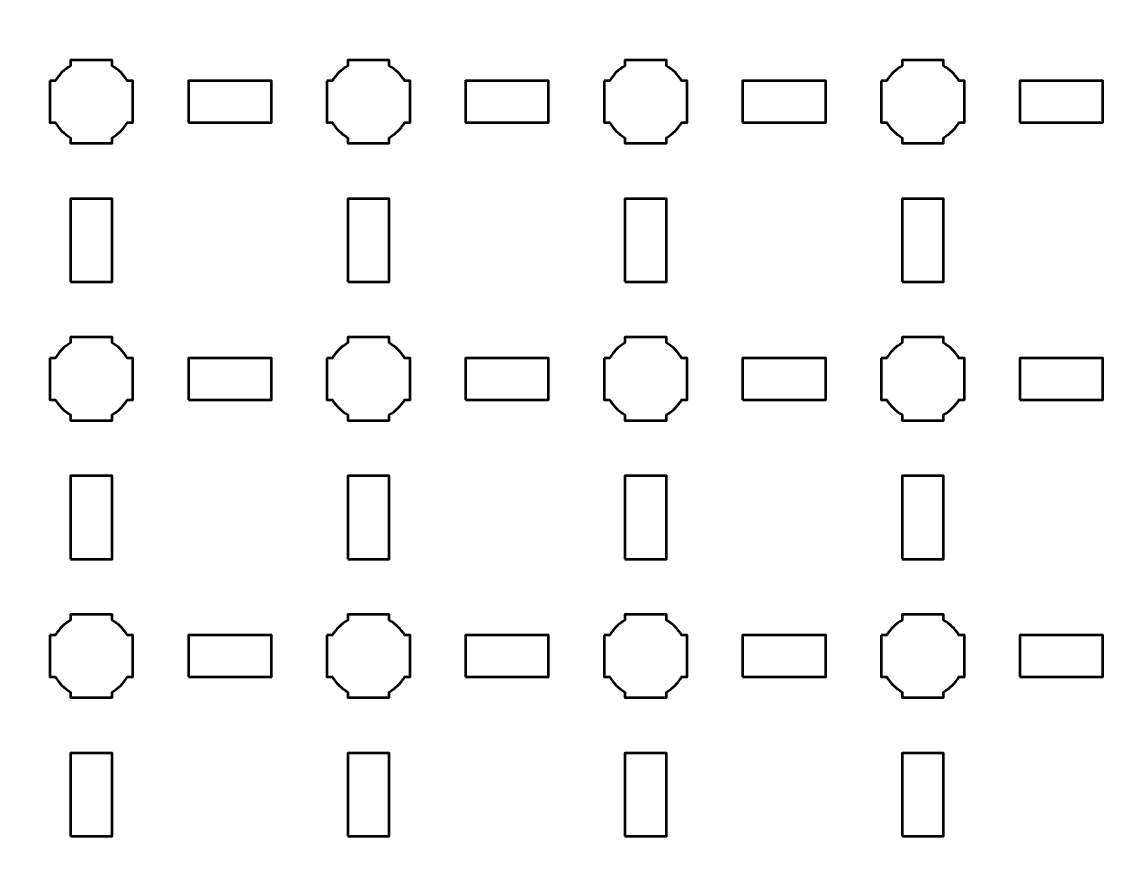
# Model space of a CAD drawing. Header units: centimetres. Extents: x -40.1 to 19.1, y -39.5 to 9.8.
# Drawn here: x 4 to 11.95, y -2.35 to 3.73 of the extents above; entities that cross this region are included whole.
import ezdxf

# ---------------------------------------------------------------- set-up
doc = ezdxf.new("R2010")
doc.units = ezdxf.units.CM
doc.header["$MEASUREMENT"] = 0
doc.layers.add('Layer 1', color=7, linetype='Continuous')

msp = doc.modelspace()

# ---------------------------------------------------------------- linework, layer by layer
at = {"layer": 'Layer 1', "lineweight": 53}
for points in [[(5.2, 3), (5.8, 3), (5.8, 3.3), (5.2, 3.3), (5.2, 3)], [(7.2, 3), (7.8, 3), (7.8, 3.3), (7.2, 3.3), (7.2, 3)], [(9.2, 3), (9.8, 3), (9.8, 3.3), (9.2, 3.3), (9.2, 3)], [(11.2, 3), (11.8, 3), (11.8, 3.3), (11.2, 3.3), (11.2, 3)], [(4.35, 1.85), (4.65, 1.85), (4.65, 2.45), (4.35, 2.45), (4.35, 1.85)], [(6.35, 1.85), (6.65, 1.85), (6.65, 2.45), (6.35, 2.45), (6.35, 1.85)], [(8.35, 1.85), (8.65, 1.85), (8.65, 2.45), (8.35, 2.45), (8.35, 1.85)], [(10.35, 1.85), (10.65, 1.85), (10.65, 2.45), (10.35, 2.45), (10.35, 1.85)], [(5.2, 1), (5.8, 1), (5.8, 1.3), (5.2, 1.3), (5.2, 1)], [(7.2, 1), (7.8, 1), (7.8, 1.3), (7.2, 1.3), (7.2, 1)], [(9.2, 1), (9.8, 1), (9.8, 1.3), (9.2, 1.3), (9.2, 1)], [(11.2, 1), (11.8, 1), (11.8, 1.3), (11.2, 1.3), (11.2, 1)], [(4.35, -0.15), (4.65, -0.15), (4.65, 0.45), (4.35, 0.45), (4.35, -0.15)], [(6.35, -0.15), (6.65, -0.15), (6.65, 0.45), (6.35, 0.45), (6.35, -0.15)], [(8.35, -0.15), (8.65, -0.15), (8.65, 0.45), (8.35, 0.45), (8.35, -0.15)], [(10.35, -0.15), (10.65, -0.15), (10.65, 0.45), (10.35, 0.45), (10.35, -0.15)], [(5.2, -1), (5.8, -1), (5.8, -0.7), (5.2, -0.7), (5.2, -1)], [(7.2, -1), (7.8, -1), (7.8, -0.7), (7.2, -0.7), (7.2, -1)], [(9.2, -1), (9.8, -1), (9.8, -0.7), (9.2, -0.7), (9.2, -1)], [(11.2, -1), (11.8, -1), (11.8, -0.7), (11.2, -0.7), (11.2, -1)], [(4.35, -2.15), (4.65, -2.15), (4.65, -1.55), (4.35, -1.55), (4.35, -2.15)], [(6.35, -2.15), (6.65, -2.15), (6.65, -1.55), (6.35, -1.55), (6.35, -2.15)], [(8.35, -2.15), (8.65, -2.15), (8.65, -1.55), (8.35, -1.55), (8.35, -2.15)], [(10.35, -2.15), (10.65, -2.15), (10.65, -1.55), (10.35, -1.55), (10.35, -2.15)]]:
    msp.add_lwpolyline(points, close=True, dxfattribs=at)
for points, knots in [([(-40.15, -39), (-40.15, -39), (-40.15, 9.3), (-40.15, 9.3), (-40.15, 9.3), (-40.15, 9.57609), (-39.92609, 9.8), (-39.65, 9.8), (-39.65, 9.8), (-39.65, 9.8), (18.65, 9.8), (18.65, 9.8), (18.65, 9.8), (18.92609, 9.8), (19.15, 9.57609), (19.15, 9.3), (19.15, 9.3), (19.15, 9.3), (19.15, -39), (19.15, -39), (19.15, -39), (19.15, -39.27609), (18.92609, -39.5), (18.65, -39.5), (18.65, -39.5), (18.65, -39.5), (-39.65, -39.5), (-39.65, -39.5), (-39.65, -39.5), (-39.92609, -39.5), (-40.15, -39.27609), (-40.15, -39)], [0, 0, 0, 0, 0.125, 0.125, 0.125, 0.125, 0.25, 0.25, 0.25, 0.25, 0.375, 0.375, 0.375, 0.375, 0.5, 0.5, 0.5, 0.5, 0.625, 0.625, 0.625, 0.625, 0.75, 0.75, 0.75, 0.75, 0.875, 0.875, 0.875, 0.875, 1, 1, 1, 1]), ([(4.2, 3.3), (4.2, 3.3), (4.24015, 3.3), (4.24015, 3.3), (4.24015, 3.3), (4.2665, 3.34553), (4.30447, 3.3835), (4.35, 3.40985), (4.35, 3.40985), (4.35, 3.40985), (4.35, 3.45), (4.35, 3.45), (4.35, 3.45), (4.35, 3.45), (4.5, 3.45), (4.5, 3.45), (4.5, 3.45), (4.5, 3.45), (4.65, 3.45), (4.65, 3.45), (4.65, 3.45), (4.65, 3.45), (4.65, 3.40985), (4.65, 3.40985), (4.65, 3.40985), (4.69553, 3.3835), (4.7335, 3.34553), (4.75985, 3.3), (4.75985, 3.3), (4.75985, 3.3), (4.8, 3.3), (4.8, 3.3), (4.8, 3.3), (4.8, 3.3), (4.8, 3.15), (4.8, 3.15), (4.8, 3.15), (4.8, 3.15), (4.8, 3), (4.8, 3), (4.8, 3), (4.8, 3), (4.75985, 3), (4.75985, 3), (4.75985, 3), (4.7335, 2.95447), (4.69553, 2.9165), (4.65, 2.89015), (4.65, 2.89015), (4.65, 2.89015), (4.65, 2.85), (4.65, 2.85), (4.65, 2.85), (4.65, 2.85), (4.5, 2.85), (4.5, 2.85), (4.5, 2.85), (4.5, 2.85), (4.35, 2.85), (4.35, 2.85), (4.35, 2.85), (4.35, 2.85), (4.35, 2.89015), (4.35, 2.89015), (4.35, 2.89015), (4.30447, 2.9165), (4.2665, 2.95447), (4.24015, 3), (4.24015, 3), (4.24015, 3), (4.2, 3), (4.2, 3), (4.2, 3), (4.2, 3), (4.2, 3.15), (4.2, 3.15), (4.2, 3.15), (4.2, 3.15), (4.2, 3.3), (4.2, 3.3)], [0, 0, 0, 0, 0.05, 0.05, 0.05, 0.05, 0.1, 0.1, 0.1, 0.1, 0.15, 0.15, 0.15, 0.15, 0.2, 0.2, 0.2, 0.2, 0.25, 0.25, 0.25, 0.25, 0.3, 0.3, 0.3, 0.3, 0.35, 0.35, 0.35, 0.35, 0.4, 0.4, 0.4, 0.4, 0.45, 0.45, 0.45, 0.45, 0.5, 0.5, 0.5, 0.5, 0.55, 0.55, 0.55, 0.55, 0.6, 0.6, 0.6, 0.6, 0.65, 0.65, 0.65, 0.65, 0.7, 0.7, 0.7, 0.7, 0.75, 0.75, 0.75, 0.75, 0.8, 0.8, 0.8, 0.8, 0.85, 0.85, 0.85, 0.85, 0.9, 0.9, 0.9, 0.9, 0.95, 0.95, 0.95, 0.95, 1, 1, 1, 1]), ([(6.2, 3.3), (6.2, 3.3), (6.24015, 3.3), (6.24015, 3.3), (6.24015, 3.3), (6.2665, 3.34553), (6.30447, 3.3835), (6.35, 3.40985), (6.35, 3.40985), (6.35, 3.40985), (6.35, 3.45), (6.35, 3.45), (6.35, 3.45), (6.35, 3.45), (6.5, 3.45), (6.5, 3.45), (6.5, 3.45), (6.5, 3.45), (6.65, 3.45), (6.65, 3.45), (6.65, 3.45), (6.65, 3.45), (6.65, 3.40985), (6.65, 3.40985), (6.65, 3.40985), (6.69553, 3.3835), (6.7335, 3.34553), (6.75985, 3.3), (6.75985, 3.3), (6.75985, 3.3), (6.8, 3.3), (6.8, 3.3), (6.8, 3.3), (6.8, 3.3), (6.8, 3.15), (6.8, 3.15), (6.8, 3.15), (6.8, 3.15), (6.8, 3), (6.8, 3), (6.8, 3), (6.8, 3), (6.75985, 3), (6.75985, 3), (6.75985, 3), (6.7335, 2.95447), (6.69553, 2.9165), (6.65, 2.89015), (6.65, 2.89015), (6.65, 2.89015), (6.65, 2.85), (6.65, 2.85), (6.65, 2.85), (6.65, 2.85), (6.5, 2.85), (6.5, 2.85), (6.5, 2.85), (6.5, 2.85), (6.35, 2.85), (6.35, 2.85), (6.35, 2.85), (6.35, 2.85), (6.35, 2.89015), (6.35, 2.89015), (6.35, 2.89015), (6.30447, 2.9165), (6.2665, 2.95447), (6.24015, 3), (6.24015, 3), (6.24015, 3), (6.2, 3), (6.2, 3), (6.2, 3), (6.2, 3), (6.2, 3.15), (6.2, 3.15), (6.2, 3.15), (6.2, 3.15), (6.2, 3.3), (6.2, 3.3)], [0, 0, 0, 0, 0.05, 0.05, 0.05, 0.05, 0.1, 0.1, 0.1, 0.1, 0.15, 0.15, 0.15, 0.15, 0.2, 0.2, 0.2, 0.2, 0.25, 0.25, 0.25, 0.25, 0.3, 0.3, 0.3, 0.3, 0.35, 0.35, 0.35, 0.35, 0.4, 0.4, 0.4, 0.4, 0.45, 0.45, 0.45, 0.45, 0.5, 0.5, 0.5, 0.5, 0.55, 0.55, 0.55, 0.55, 0.6, 0.6, 0.6, 0.6, 0.65, 0.65, 0.65, 0.65, 0.7, 0.7, 0.7, 0.7, 0.75, 0.75, 0.75, 0.75, 0.8, 0.8, 0.8, 0.8, 0.85, 0.85, 0.85, 0.85, 0.9, 0.9, 0.9, 0.9, 0.95, 0.95, 0.95, 0.95, 1, 1, 1, 1]), ([(8.2, 3.3), (8.2, 3.3), (8.24015, 3.3), (8.24015, 3.3), (8.24015, 3.3), (8.2665, 3.34553), (8.30447, 3.3835), (8.35, 3.40985), (8.35, 3.40985), (8.35, 3.40985), (8.35, 3.45), (8.35, 3.45), (8.35, 3.45), (8.35, 3.45), (8.5, 3.45), (8.5, 3.45), (8.5, 3.45), (8.5, 3.45), (8.65, 3.45), (8.65, 3.45), (8.65, 3.45), (8.65, 3.45), (8.65, 3.40985), (8.65, 3.40985), (8.65, 3.40985), (8.69553, 3.3835), (8.7335, 3.34553), (8.75985, 3.3), (8.75985, 3.3), (8.75985, 3.3), (8.8, 3.3), (8.8, 3.3), (8.8, 3.3), (8.8, 3.3), (8.8, 3.15), (8.8, 3.15), (8.8, 3.15), (8.8, 3.15), (8.8, 3), (8.8, 3), (8.8, 3), (8.8, 3), (8.75985, 3), (8.75985, 3), (8.75985, 3), (8.7335, 2.95447), (8.69553, 2.9165), (8.65, 2.89015), (8.65, 2.89015), (8.65, 2.89015), (8.65, 2.85), (8.65, 2.85), (8.65, 2.85), (8.65, 2.85), (8.5, 2.85), (8.5, 2.85), (8.5, 2.85), (8.5, 2.85), (8.35, 2.85), (8.35, 2.85), (8.35, 2.85), (8.35, 2.85), (8.35, 2.89015), (8.35, 2.89015), (8.35, 2.89015), (8.30447, 2.9165), (8.2665, 2.95447), (8.24015, 3), (8.24015, 3), (8.24015, 3), (8.2, 3), (8.2, 3), (8.2, 3), (8.2, 3), (8.2, 3.15), (8.2, 3.15), (8.2, 3.15), (8.2, 3.15), (8.2, 3.3), (8.2, 3.3)], [0, 0, 0, 0, 0.05, 0.05, 0.05, 0.05, 0.1, 0.1, 0.1, 0.1, 0.15, 0.15, 0.15, 0.15, 0.2, 0.2, 0.2, 0.2, 0.25, 0.25, 0.25, 0.25, 0.3, 0.3, 0.3, 0.3, 0.35, 0.35, 0.35, 0.35, 0.4, 0.4, 0.4, 0.4, 0.45, 0.45, 0.45, 0.45, 0.5, 0.5, 0.5, 0.5, 0.55, 0.55, 0.55, 0.55, 0.6, 0.6, 0.6, 0.6, 0.65, 0.65, 0.65, 0.65, 0.7, 0.7, 0.7, 0.7, 0.75, 0.75, 0.75, 0.75, 0.8, 0.8, 0.8, 0.8, 0.85, 0.85, 0.85, 0.85, 0.9, 0.9, 0.9, 0.9, 0.95, 0.95, 0.95, 0.95, 1, 1, 1, 1]), ([(10.2, 3.3), (10.2, 3.3), (10.24015, 3.3), (10.24015, 3.3), (10.24015, 3.3), (10.2665, 3.34553), (10.30447, 3.3835), (10.35, 3.40985), (10.35, 3.40985), (10.35, 3.40985), (10.35, 3.45), (10.35, 3.45), (10.35, 3.45), (10.35, 3.45), (10.5, 3.45), (10.5, 3.45), (10.5, 3.45), (10.5, 3.45), (10.65, 3.45), (10.65, 3.45), (10.65, 3.45), (10.65, 3.45), (10.65, 3.40985), (10.65, 3.40985), (10.65, 3.40985), (10.69553, 3.3835), (10.7335, 3.34553), (10.75985, 3.3), (10.75985, 3.3), (10.75985, 3.3), (10.8, 3.3), (10.8, 3.3), (10.8, 3.3), (10.8, 3.3), (10.8, 3.15), (10.8, 3.15), (10.8, 3.15), (10.8, 3.15), (10.8, 3), (10.8, 3), (10.8, 3), (10.8, 3), (10.75985, 3), (10.75985, 3), (10.75985, 3), (10.7335, 2.95447), (10.69553, 2.9165), (10.65, 2.89015), (10.65, 2.89015), (10.65, 2.89015), (10.65, 2.85), (10.65, 2.85), (10.65, 2.85), (10.65, 2.85), (10.5, 2.85), (10.5, 2.85), (10.5, 2.85), (10.5, 2.85), (10.35, 2.85), (10.35, 2.85), (10.35, 2.85), (10.35, 2.85), (10.35, 2.89015), (10.35, 2.89015), (10.35, 2.89015), (10.30447, 2.9165), (10.2665, 2.95447), (10.24015, 3), (10.24015, 3), (10.24015, 3), (10.2, 3), (10.2, 3), (10.2, 3), (10.2, 3), (10.2, 3.15), (10.2, 3.15), (10.2, 3.15), (10.2, 3.15), (10.2, 3.3), (10.2, 3.3)], [0, 0, 0, 0, 0.05, 0.05, 0.05, 0.05, 0.1, 0.1, 0.1, 0.1, 0.15, 0.15, 0.15, 0.15, 0.2, 0.2, 0.2, 0.2, 0.25, 0.25, 0.25, 0.25, 0.3, 0.3, 0.3, 0.3, 0.35, 0.35, 0.35, 0.35, 0.4, 0.4, 0.4, 0.4, 0.45, 0.45, 0.45, 0.45, 0.5, 0.5, 0.5, 0.5, 0.55, 0.55, 0.55, 0.55, 0.6, 0.6, 0.6, 0.6, 0.65, 0.65, 0.65, 0.65, 0.7, 0.7, 0.7, 0.7, 0.75, 0.75, 0.75, 0.75, 0.8, 0.8, 0.8, 0.8, 0.85, 0.85, 0.85, 0.85, 0.9, 0.9, 0.9, 0.9, 0.95, 0.95, 0.95, 0.95, 1, 1, 1, 1]), ([(4.2, 1.3), (4.2, 1.3), (4.24015, 1.3), (4.24015, 1.3), (4.24015, 1.3), (4.2665, 1.34553), (4.30447, 1.3835), (4.35, 1.40985), (4.35, 1.40985), (4.35, 1.40985), (4.35, 1.45), (4.35, 1.45), (4.35, 1.45), (4.35, 1.45), (4.5, 1.45), (4.5, 1.45), (4.5, 1.45), (4.5, 1.45), (4.65, 1.45), (4.65, 1.45), (4.65, 1.45), (4.65, 1.45), (4.65, 1.40985), (4.65, 1.40985), (4.65, 1.40985), (4.69553, 1.3835), (4.7335, 1.34553), (4.75985, 1.3), (4.75985, 1.3), (4.75985, 1.3), (4.8, 1.3), (4.8, 1.3), (4.8, 1.3), (4.8, 1.3), (4.8, 1.15), (4.8, 1.15), (4.8, 1.15), (4.8, 1.15), (4.8, 1), (4.8, 1), (4.8, 1), (4.8, 1), (4.75985, 1), (4.75985, 1), (4.75985, 1), (4.7335, 0.95447), (4.69553, 0.9165), (4.65, 0.89015), (4.65, 0.89015), (4.65, 0.89015), (4.65, 0.85), (4.65, 0.85), (4.65, 0.85), (4.65, 0.85), (4.5, 0.85), (4.5, 0.85), (4.5, 0.85), (4.5, 0.85), (4.35, 0.85), (4.35, 0.85), (4.35, 0.85), (4.35, 0.85), (4.35, 0.89015), (4.35, 0.89015), (4.35, 0.89015), (4.30447, 0.9165), (4.2665, 0.95447), (4.24015, 1), (4.24015, 1), (4.24015, 1), (4.2, 1), (4.2, 1), (4.2, 1), (4.2, 1), (4.2, 1.15), (4.2, 1.15), (4.2, 1.15), (4.2, 1.15), (4.2, 1.3), (4.2, 1.3)], [0, 0, 0, 0, 0.05, 0.05, 0.05, 0.05, 0.1, 0.1, 0.1, 0.1, 0.15, 0.15, 0.15, 0.15, 0.2, 0.2, 0.2, 0.2, 0.25, 0.25, 0.25, 0.25, 0.3, 0.3, 0.3, 0.3, 0.35, 0.35, 0.35, 0.35, 0.4, 0.4, 0.4, 0.4, 0.45, 0.45, 0.45, 0.45, 0.5, 0.5, 0.5, 0.5, 0.55, 0.55, 0.55, 0.55, 0.6, 0.6, 0.6, 0.6, 0.65, 0.65, 0.65, 0.65, 0.7, 0.7, 0.7, 0.7, 0.75, 0.75, 0.75, 0.75, 0.8, 0.8, 0.8, 0.8, 0.85, 0.85, 0.85, 0.85, 0.9, 0.9, 0.9, 0.9, 0.95, 0.95, 0.95, 0.95, 1, 1, 1, 1]), ([(6.2, 1.3), (6.2, 1.3), (6.24015, 1.3), (6.24015, 1.3), (6.24015, 1.3), (6.2665, 1.34553), (6.30447, 1.3835), (6.35, 1.40985), (6.35, 1.40985), (6.35, 1.40985), (6.35, 1.45), (6.35, 1.45), (6.35, 1.45), (6.35, 1.45), (6.5, 1.45), (6.5, 1.45), (6.5, 1.45), (6.5, 1.45), (6.65, 1.45), (6.65, 1.45), (6.65, 1.45), (6.65, 1.45), (6.65, 1.40985), (6.65, 1.40985), (6.65, 1.40985), (6.69553, 1.3835), (6.7335, 1.34553), (6.75985, 1.3), (6.75985, 1.3), (6.75985, 1.3), (6.8, 1.3), (6.8, 1.3), (6.8, 1.3), (6.8, 1.3), (6.8, 1.15), (6.8, 1.15), (6.8, 1.15), (6.8, 1.15), (6.8, 1), (6.8, 1), (6.8, 1), (6.8, 1), (6.75985, 1), (6.75985, 1), (6.75985, 1), (6.7335, 0.95447), (6.69553, 0.9165), (6.65, 0.89015), (6.65, 0.89015), (6.65, 0.89015), (6.65, 0.85), (6.65, 0.85), (6.65, 0.85), (6.65, 0.85), (6.5, 0.85), (6.5, 0.85), (6.5, 0.85), (6.5, 0.85), (6.35, 0.85), (6.35, 0.85), (6.35, 0.85), (6.35, 0.85), (6.35, 0.89015), (6.35, 0.89015), (6.35, 0.89015), (6.30447, 0.9165), (6.2665, 0.95447), (6.24015, 1), (6.24015, 1), (6.24015, 1), (6.2, 1), (6.2, 1), (6.2, 1), (6.2, 1), (6.2, 1.15), (6.2, 1.15), (6.2, 1.15), (6.2, 1.15), (6.2, 1.3), (6.2, 1.3)], [0, 0, 0, 0, 0.05, 0.05, 0.05, 0.05, 0.1, 0.1, 0.1, 0.1, 0.15, 0.15, 0.15, 0.15, 0.2, 0.2, 0.2, 0.2, 0.25, 0.25, 0.25, 0.25, 0.3, 0.3, 0.3, 0.3, 0.35, 0.35, 0.35, 0.35, 0.4, 0.4, 0.4, 0.4, 0.45, 0.45, 0.45, 0.45, 0.5, 0.5, 0.5, 0.5, 0.55, 0.55, 0.55, 0.55, 0.6, 0.6, 0.6, 0.6, 0.65, 0.65, 0.65, 0.65, 0.7, 0.7, 0.7, 0.7, 0.75, 0.75, 0.75, 0.75, 0.8, 0.8, 0.8, 0.8, 0.85, 0.85, 0.85, 0.85, 0.9, 0.9, 0.9, 0.9, 0.95, 0.95, 0.95, 0.95, 1, 1, 1, 1]), ([(8.2, 1.3), (8.2, 1.3), (8.24015, 1.3), (8.24015, 1.3), (8.24015, 1.3), (8.2665, 1.34553), (8.30447, 1.3835), (8.35, 1.40985), (8.35, 1.40985), (8.35, 1.40985), (8.35, 1.45), (8.35, 1.45), (8.35, 1.45), (8.35, 1.45), (8.5, 1.45), (8.5, 1.45), (8.5, 1.45), (8.5, 1.45), (8.65, 1.45), (8.65, 1.45), (8.65, 1.45), (8.65, 1.45), (8.65, 1.40985), (8.65, 1.40985), (8.65, 1.40985), (8.69553, 1.3835), (8.7335, 1.34553), (8.75985, 1.3), (8.75985, 1.3), (8.75985, 1.3), (8.8, 1.3), (8.8, 1.3), (8.8, 1.3), (8.8, 1.3), (8.8, 1.15), (8.8, 1.15), (8.8, 1.15), (8.8, 1.15), (8.8, 1), (8.8, 1), (8.8, 1), (8.8, 1), (8.75985, 1), (8.75985, 1), (8.75985, 1), (8.7335, 0.95447), (8.69553, 0.9165), (8.65, 0.89015), (8.65, 0.89015), (8.65, 0.89015), (8.65, 0.85), (8.65, 0.85), (8.65, 0.85), (8.65, 0.85), (8.5, 0.85), (8.5, 0.85), (8.5, 0.85), (8.5, 0.85), (8.35, 0.85), (8.35, 0.85), (8.35, 0.85), (8.35, 0.85), (8.35, 0.89015), (8.35, 0.89015), (8.35, 0.89015), (8.30447, 0.9165), (8.2665, 0.95447), (8.24015, 1), (8.24015, 1), (8.24015, 1), (8.2, 1), (8.2, 1), (8.2, 1), (8.2, 1), (8.2, 1.15), (8.2, 1.15), (8.2, 1.15), (8.2, 1.15), (8.2, 1.3), (8.2, 1.3)], [0, 0, 0, 0, 0.05, 0.05, 0.05, 0.05, 0.1, 0.1, 0.1, 0.1, 0.15, 0.15, 0.15, 0.15, 0.2, 0.2, 0.2, 0.2, 0.25, 0.25, 0.25, 0.25, 0.3, 0.3, 0.3, 0.3, 0.35, 0.35, 0.35, 0.35, 0.4, 0.4, 0.4, 0.4, 0.45, 0.45, 0.45, 0.45, 0.5, 0.5, 0.5, 0.5, 0.55, 0.55, 0.55, 0.55, 0.6, 0.6, 0.6, 0.6, 0.65, 0.65, 0.65, 0.65, 0.7, 0.7, 0.7, 0.7, 0.75, 0.75, 0.75, 0.75, 0.8, 0.8, 0.8, 0.8, 0.85, 0.85, 0.85, 0.85, 0.9, 0.9, 0.9, 0.9, 0.95, 0.95, 0.95, 0.95, 1, 1, 1, 1]), ([(10.2, 1.3), (10.2, 1.3), (10.24015, 1.3), (10.24015, 1.3), (10.24015, 1.3), (10.2665, 1.34553), (10.30447, 1.3835), (10.35, 1.40985), (10.35, 1.40985), (10.35, 1.40985), (10.35, 1.45), (10.35, 1.45), (10.35, 1.45), (10.35, 1.45), (10.5, 1.45), (10.5, 1.45), (10.5, 1.45), (10.5, 1.45), (10.65, 1.45), (10.65, 1.45), (10.65, 1.45), (10.65, 1.45), (10.65, 1.40985), (10.65, 1.40985), (10.65, 1.40985), (10.69553, 1.3835), (10.7335, 1.34553), (10.75985, 1.3), (10.75985, 1.3), (10.75985, 1.3), (10.8, 1.3), (10.8, 1.3), (10.8, 1.3), (10.8, 1.3), (10.8, 1.15), (10.8, 1.15), (10.8, 1.15), (10.8, 1.15), (10.8, 1), (10.8, 1), (10.8, 1), (10.8, 1), (10.75985, 1), (10.75985, 1), (10.75985, 1), (10.7335, 0.95447), (10.69553, 0.9165), (10.65, 0.89015), (10.65, 0.89015), (10.65, 0.89015), (10.65, 0.85), (10.65, 0.85), (10.65, 0.85), (10.65, 0.85), (10.5, 0.85), (10.5, 0.85), (10.5, 0.85), (10.5, 0.85), (10.35, 0.85), (10.35, 0.85), (10.35, 0.85), (10.35, 0.85), (10.35, 0.89015), (10.35, 0.89015), (10.35, 0.89015), (10.30447, 0.9165), (10.2665, 0.95447), (10.24015, 1), (10.24015, 1), (10.24015, 1), (10.2, 1), (10.2, 1), (10.2, 1), (10.2, 1), (10.2, 1.15), (10.2, 1.15), (10.2, 1.15), (10.2, 1.15), (10.2, 1.3), (10.2, 1.3)], [0, 0, 0, 0, 0.05, 0.05, 0.05, 0.05, 0.1, 0.1, 0.1, 0.1, 0.15, 0.15, 0.15, 0.15, 0.2, 0.2, 0.2, 0.2, 0.25, 0.25, 0.25, 0.25, 0.3, 0.3, 0.3, 0.3, 0.35, 0.35, 0.35, 0.35, 0.4, 0.4, 0.4, 0.4, 0.45, 0.45, 0.45, 0.45, 0.5, 0.5, 0.5, 0.5, 0.55, 0.55, 0.55, 0.55, 0.6, 0.6, 0.6, 0.6, 0.65, 0.65, 0.65, 0.65, 0.7, 0.7, 0.7, 0.7, 0.75, 0.75, 0.75, 0.75, 0.8, 0.8, 0.8, 0.8, 0.85, 0.85, 0.85, 0.85, 0.9, 0.9, 0.9, 0.9, 0.95, 0.95, 0.95, 0.95, 1, 1, 1, 1]), ([(4.2, -0.7), (4.2, -0.7), (4.24015, -0.7), (4.24015, -0.7), (4.24015, -0.7), (4.2665, -0.65447), (4.30447, -0.6165), (4.35, -0.59015), (4.35, -0.59015), (4.35, -0.59015), (4.35, -0.55), (4.35, -0.55), (4.35, -0.55), (4.35, -0.55), (4.5, -0.55), (4.5, -0.55), (4.5, -0.55), (4.5, -0.55), (4.65, -0.55), (4.65, -0.55), (4.65, -0.55), (4.65, -0.55), (4.65, -0.59015), (4.65, -0.59015), (4.65, -0.59015), (4.69553, -0.6165), (4.7335, -0.65447), (4.75985, -0.7), (4.75985, -0.7), (4.75985, -0.7), (4.8, -0.7), (4.8, -0.7), (4.8, -0.7), (4.8, -0.7), (4.8, -0.85), (4.8, -0.85), (4.8, -0.85), (4.8, -0.85), (4.8, -1), (4.8, -1), (4.8, -1), (4.8, -1), (4.75985, -1), (4.75985, -1), (4.75985, -1), (4.7335, -1.04553), (4.69553, -1.0835), (4.65, -1.10985), (4.65, -1.10985), (4.65, -1.10985), (4.65, -1.15), (4.65, -1.15), (4.65, -1.15), (4.65, -1.15), (4.5, -1.15), (4.5, -1.15), (4.5, -1.15), (4.5, -1.15), (4.35, -1.15), (4.35, -1.15), (4.35, -1.15), (4.35, -1.15), (4.35, -1.10985), (4.35, -1.10985), (4.35, -1.10985), (4.30447, -1.0835), (4.2665, -1.04553), (4.24015, -1), (4.24015, -1), (4.24015, -1), (4.2, -1), (4.2, -1), (4.2, -1), (4.2, -1), (4.2, -0.85), (4.2, -0.85), (4.2, -0.85), (4.2, -0.85), (4.2, -0.7), (4.2, -0.7)], [0, 0, 0, 0, 0.05, 0.05, 0.05, 0.05, 0.1, 0.1, 0.1, 0.1, 0.15, 0.15, 0.15, 0.15, 0.2, 0.2, 0.2, 0.2, 0.25, 0.25, 0.25, 0.25, 0.3, 0.3, 0.3, 0.3, 0.35, 0.35, 0.35, 0.35, 0.4, 0.4, 0.4, 0.4, 0.45, 0.45, 0.45, 0.45, 0.5, 0.5, 0.5, 0.5, 0.55, 0.55, 0.55, 0.55, 0.6, 0.6, 0.6, 0.6, 0.65, 0.65, 0.65, 0.65, 0.7, 0.7, 0.7, 0.7, 0.75, 0.75, 0.75, 0.75, 0.8, 0.8, 0.8, 0.8, 0.85, 0.85, 0.85, 0.85, 0.9, 0.9, 0.9, 0.9, 0.95, 0.95, 0.95, 0.95, 1, 1, 1, 1]), ([(6.2, -0.7), (6.2, -0.7), (6.24015, -0.7), (6.24015, -0.7), (6.24015, -0.7), (6.2665, -0.65447), (6.30447, -0.6165), (6.35, -0.59015), (6.35, -0.59015), (6.35, -0.59015), (6.35, -0.55), (6.35, -0.55), (6.35, -0.55), (6.35, -0.55), (6.5, -0.55), (6.5, -0.55), (6.5, -0.55), (6.5, -0.55), (6.65, -0.55), (6.65, -0.55), (6.65, -0.55), (6.65, -0.55), (6.65, -0.59015), (6.65, -0.59015), (6.65, -0.59015), (6.69553, -0.6165), (6.7335, -0.65447), (6.75985, -0.7), (6.75985, -0.7), (6.75985, -0.7), (6.8, -0.7), (6.8, -0.7), (6.8, -0.7), (6.8, -0.7), (6.8, -0.85), (6.8, -0.85), (6.8, -0.85), (6.8, -0.85), (6.8, -1), (6.8, -1), (6.8, -1), (6.8, -1), (6.75985, -1), (6.75985, -1), (6.75985, -1), (6.7335, -1.04553), (6.69553, -1.0835), (6.65, -1.10985), (6.65, -1.10985), (6.65, -1.10985), (6.65, -1.15), (6.65, -1.15), (6.65, -1.15), (6.65, -1.15), (6.5, -1.15), (6.5, -1.15), (6.5, -1.15), (6.5, -1.15), (6.35, -1.15), (6.35, -1.15), (6.35, -1.15), (6.35, -1.15), (6.35, -1.10985), (6.35, -1.10985), (6.35, -1.10985), (6.30447, -1.0835), (6.2665, -1.04553), (6.24015, -1), (6.24015, -1), (6.24015, -1), (6.2, -1), (6.2, -1), (6.2, -1), (6.2, -1), (6.2, -0.85), (6.2, -0.85), (6.2, -0.85), (6.2, -0.85), (6.2, -0.7), (6.2, -0.7)], [0, 0, 0, 0, 0.05, 0.05, 0.05, 0.05, 0.1, 0.1, 0.1, 0.1, 0.15, 0.15, 0.15, 0.15, 0.2, 0.2, 0.2, 0.2, 0.25, 0.25, 0.25, 0.25, 0.3, 0.3, 0.3, 0.3, 0.35, 0.35, 0.35, 0.35, 0.4, 0.4, 0.4, 0.4, 0.45, 0.45, 0.45, 0.45, 0.5, 0.5, 0.5, 0.5, 0.55, 0.55, 0.55, 0.55, 0.6, 0.6, 0.6, 0.6, 0.65, 0.65, 0.65, 0.65, 0.7, 0.7, 0.7, 0.7, 0.75, 0.75, 0.75, 0.75, 0.8, 0.8, 0.8, 0.8, 0.85, 0.85, 0.85, 0.85, 0.9, 0.9, 0.9, 0.9, 0.95, 0.95, 0.95, 0.95, 1, 1, 1, 1]), ([(8.2, -0.7), (8.2, -0.7), (8.24015, -0.7), (8.24015, -0.7), (8.24015, -0.7), (8.2665, -0.65447), (8.30447, -0.6165), (8.35, -0.59015), (8.35, -0.59015), (8.35, -0.59015), (8.35, -0.55), (8.35, -0.55), (8.35, -0.55), (8.35, -0.55), (8.5, -0.55), (8.5, -0.55), (8.5, -0.55), (8.5, -0.55), (8.65, -0.55), (8.65, -0.55), (8.65, -0.55), (8.65, -0.55), (8.65, -0.59015), (8.65, -0.59015), (8.65, -0.59015), (8.69553, -0.6165), (8.7335, -0.65447), (8.75985, -0.7), (8.75985, -0.7), (8.75985, -0.7), (8.8, -0.7), (8.8, -0.7), (8.8, -0.7), (8.8, -0.7), (8.8, -0.85), (8.8, -0.85), (8.8, -0.85), (8.8, -0.85), (8.8, -1), (8.8, -1), (8.8, -1), (8.8, -1), (8.75985, -1), (8.75985, -1), (8.75985, -1), (8.7335, -1.04553), (8.69553, -1.0835), (8.65, -1.10985), (8.65, -1.10985), (8.65, -1.10985), (8.65, -1.15), (8.65, -1.15), (8.65, -1.15), (8.65, -1.15), (8.5, -1.15), (8.5, -1.15), (8.5, -1.15), (8.5, -1.15), (8.35, -1.15), (8.35, -1.15), (8.35, -1.15), (8.35, -1.15), (8.35, -1.10985), (8.35, -1.10985), (8.35, -1.10985), (8.30447, -1.0835), (8.2665, -1.04553), (8.24015, -1), (8.24015, -1), (8.24015, -1), (8.2, -1), (8.2, -1), (8.2, -1), (8.2, -1), (8.2, -0.85), (8.2, -0.85), (8.2, -0.85), (8.2, -0.85), (8.2, -0.7), (8.2, -0.7)], [0, 0, 0, 0, 0.05, 0.05, 0.05, 0.05, 0.1, 0.1, 0.1, 0.1, 0.15, 0.15, 0.15, 0.15, 0.2, 0.2, 0.2, 0.2, 0.25, 0.25, 0.25, 0.25, 0.3, 0.3, 0.3, 0.3, 0.35, 0.35, 0.35, 0.35, 0.4, 0.4, 0.4, 0.4, 0.45, 0.45, 0.45, 0.45, 0.5, 0.5, 0.5, 0.5, 0.55, 0.55, 0.55, 0.55, 0.6, 0.6, 0.6, 0.6, 0.65, 0.65, 0.65, 0.65, 0.7, 0.7, 0.7, 0.7, 0.75, 0.75, 0.75, 0.75, 0.8, 0.8, 0.8, 0.8, 0.85, 0.85, 0.85, 0.85, 0.9, 0.9, 0.9, 0.9, 0.95, 0.95, 0.95, 0.95, 1, 1, 1, 1]), ([(10.2, -0.7), (10.2, -0.7), (10.24015, -0.7), (10.24015, -0.7), (10.24015, -0.7), (10.2665, -0.65447), (10.30447, -0.6165), (10.35, -0.59015), (10.35, -0.59015), (10.35, -0.59015), (10.35, -0.55), (10.35, -0.55), (10.35, -0.55), (10.35, -0.55), (10.5, -0.55), (10.5, -0.55), (10.5, -0.55), (10.5, -0.55), (10.65, -0.55), (10.65, -0.55), (10.65, -0.55), (10.65, -0.55), (10.65, -0.59015), (10.65, -0.59015), (10.65, -0.59015), (10.69553, -0.6165), (10.7335, -0.65447), (10.75985, -0.7), (10.75985, -0.7), (10.75985, -0.7), (10.8, -0.7), (10.8, -0.7), (10.8, -0.7), (10.8, -0.7), (10.8, -0.85), (10.8, -0.85), (10.8, -0.85), (10.8, -0.85), (10.8, -1), (10.8, -1), (10.8, -1), (10.8, -1), (10.75985, -1), (10.75985, -1), (10.75985, -1), (10.7335, -1.04553), (10.69553, -1.0835), (10.65, -1.10985), (10.65, -1.10985), (10.65, -1.10985), (10.65, -1.15), (10.65, -1.15), (10.65, -1.15), (10.65, -1.15), (10.5, -1.15), (10.5, -1.15), (10.5, -1.15), (10.5, -1.15), (10.35, -1.15), (10.35, -1.15), (10.35, -1.15), (10.35, -1.15), (10.35, -1.10985), (10.35, -1.10985), (10.35, -1.10985), (10.30447, -1.0835), (10.2665, -1.04553), (10.24015, -1), (10.24015, -1), (10.24015, -1), (10.2, -1), (10.2, -1), (10.2, -1), (10.2, -1), (10.2, -0.85), (10.2, -0.85), (10.2, -0.85), (10.2, -0.85), (10.2, -0.7), (10.2, -0.7)], [0, 0, 0, 0, 0.05, 0.05, 0.05, 0.05, 0.1, 0.1, 0.1, 0.1, 0.15, 0.15, 0.15, 0.15, 0.2, 0.2, 0.2, 0.2, 0.25, 0.25, 0.25, 0.25, 0.3, 0.3, 0.3, 0.3, 0.35, 0.35, 0.35, 0.35, 0.4, 0.4, 0.4, 0.4, 0.45, 0.45, 0.45, 0.45, 0.5, 0.5, 0.5, 0.5, 0.55, 0.55, 0.55, 0.55, 0.6, 0.6, 0.6, 0.6, 0.65, 0.65, 0.65, 0.65, 0.7, 0.7, 0.7, 0.7, 0.75, 0.75, 0.75, 0.75, 0.8, 0.8, 0.8, 0.8, 0.85, 0.85, 0.85, 0.85, 0.9, 0.9, 0.9, 0.9, 0.95, 0.95, 0.95, 0.95, 1, 1, 1, 1])]:
    msp.add_open_spline(points, degree=3, knots=knots, dxfattribs=at)

doc.saveas('drawing.dxf')
